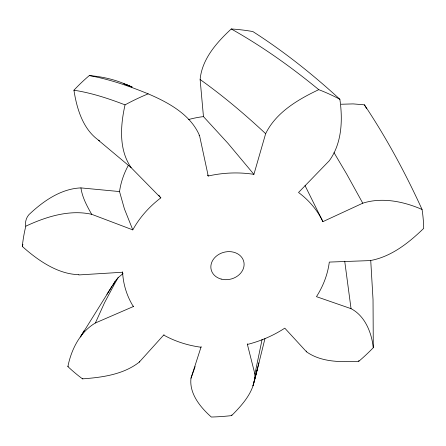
<?xml version="1.0" encoding="UTF-8"?>
<svg xmlns="http://www.w3.org/2000/svg" width="446" height="446" viewBox="0 0 446 446"><rect width="100%" height="100%" fill="white"/><g stroke="black" fill="none" stroke-linecap="round" stroke-linejoin="round"><path stroke-width="0.67" d="M339.863 99.28A202.991 168.555 -14.1 0 0 318.762 89.663C298.123 99.413 275.996 112.37 265.649 133.683L253.908 174.347L227.912 143.266L203.46 116.601L200.126 79.516C201.921 59.078 216.856 42.292 231.268 28.968A177.803 154.539 -14.2 0 1 252.849 31.555C283.873 51.396 312.746 74.387 339.863 99.28C342.84 119.874 342.004 143.4 329.237 160.794L298.53 192.488A104.693 86.479 -14.1 0 1 322.898 221.64L362.765 203.192C382.233 196.97 403.764 201.536 422.055 209.453A202.991 168.555 -14.1 0 1 423.7 228.38C408.798 242.836 391.109 256.896 370.124 260.592L329.304 262.081A104.693 86.479 -14.1 0 1 316.465 296.668L351.041 308.665C365.135 315.98 371.641 332.733 373.285 347.713A202.991 168.555 -14.1 0 1 358.813 361.288C341.341 362.146 321.41 362.442 306.536 351.827L284.793 328.156A104.693 86.479 -14.1 0 1 247.402 344.446L254.9 374.099C255.201 390.724 242.646 404.583 231.602 415.611A202.991 168.555 -14.1 0 1 211.326 417.032C200.499 407.432 189.104 393.673 190.988 378.219L201.174 346.631M373.285 347.713L373.034 299.612L370.743 260.693M306.536 351.827L306.597 351.041M358.813 361.288L358.885 360.413M247.402 344.446L247.48 343.766M160.532 197.478L160.816 197.868A104.693 86.479 -14.1 0 0 132.796 229.885L124.423 208.912L119.528 191.568L80.932 187.9C61.71 188.647 44.572 200.237 30.863 212.853C26.771 215.992 24.764 221.116 25.801 226.183A202.991 168.555 -14.1 0 0 22.3 246.432C37.564 260.163 57.974 274.396 78.831 274.613M164.044 334.656L139.219 362.163C123.341 374.607 102.022 377.444 82.504 378.86A202.991 168.555 -14.1 0 1 67.881 366.579C71.26 349.58 79.996 332.019 95.388 322.982L133.332 306.553L133.399 306.101M262.12 339.35L254.9 374.099M22.3 246.432L22.529 245.545M254.348 381.336L264.974 338.564M253.908 174.347A104.693 86.479 -14.1 0 0 208.232 176.003L199.574 135.707C190.643 114.505 168.281 102.441 148.161 93.85A202.991 168.555 -14.1 0 0 125.042 104.866C120.465 125.27 118.569 149.633 131.169 167.674L160.816 197.868M258.931 362.849L252.982 385.829L257.164 369.779M194.289 369.026L190.988 378.219M194.506 368.418L194.724 367.816M194.941 367.209L195.158 366.606M22.846 244.581L22.958 244.274M95.388 322.982L104.475 302.862L114.416 284.141L118.157 277.624L123.046 273.549M231.602 415.611L231.903 414.903M139.219 362.163L139.442 361.645M112.86 285.418L115.475 280.796L118.157 277.624M80.425 337.003L115.074 281.393M80.481 336.819L84.088 330.748M106.934 294.299L111.857 286.533M82.504 378.86L82.844 378.414M67.881 366.579L68.205 366.172M25.801 226.183C45.966 216.784 69.325 209.33 91.675 214.297L132.796 229.885M341.118 104.247L353.12 103.901L364.41 104.827C386.543 138.004 405.498 173.187 422.055 209.453M78.786 274.937L122.611 272.244A104.693 86.479 -14.1 0 0 133.332 306.553M99.625 140.914C83.123 130.003 76.784 108.768 73.936 90.215A177.803 154.539 -14.2 0 1 89.284 75.58C103.21 76.723 117.114 79.968 129.674 86.184M73.936 90.215C91.508 92.913 108.489 98.494 125.042 104.866M89.284 75.58C109.565 79.265 129.128 86.05 148.161 93.85M123.837 83.748L132.133 87.015L125.755 84.339M231.268 28.968C262.276 46.401 291.31 67.078 318.762 89.663M200.126 79.516C223.229 95.985 244.915 114.332 265.649 133.683M199.067 135.3L199.574 135.707M98.549 140.339L131.169 167.674M207.429 175.083L208.232 176.003M158.848 195.186L159.406 195.939M159.685 196.324L159.963 196.703M334.015 152.655L346.681 174.052L362.765 203.192M91.675 214.297C86.959 206.024 82.304 197.45 80.932 187.9M305.036 185.586L322.898 221.64M344.719 261.211L351.041 308.665M122.589 271.843L122.611 272.244M201.051 347.239A104.693 86.479 -14.1 0 1 163.927 335.191M364.41 104.827A177.803 154.539 -14.2 0 1 366.679 108.774M119.528 191.568A91.809 79.477 -14.2 0 1 128.353 165.343M188.563 119.534A91.809 79.477 -14.2 0 1 203.46 116.601M221.16 279.079A16.797 13.848 -14.1 0 0 243.962 262.51A16.797 13.848 -14.1 0 0 217.314 255.374A16.797 13.848 -14.1 0 0 221.16 279.079"/></g></svg>
